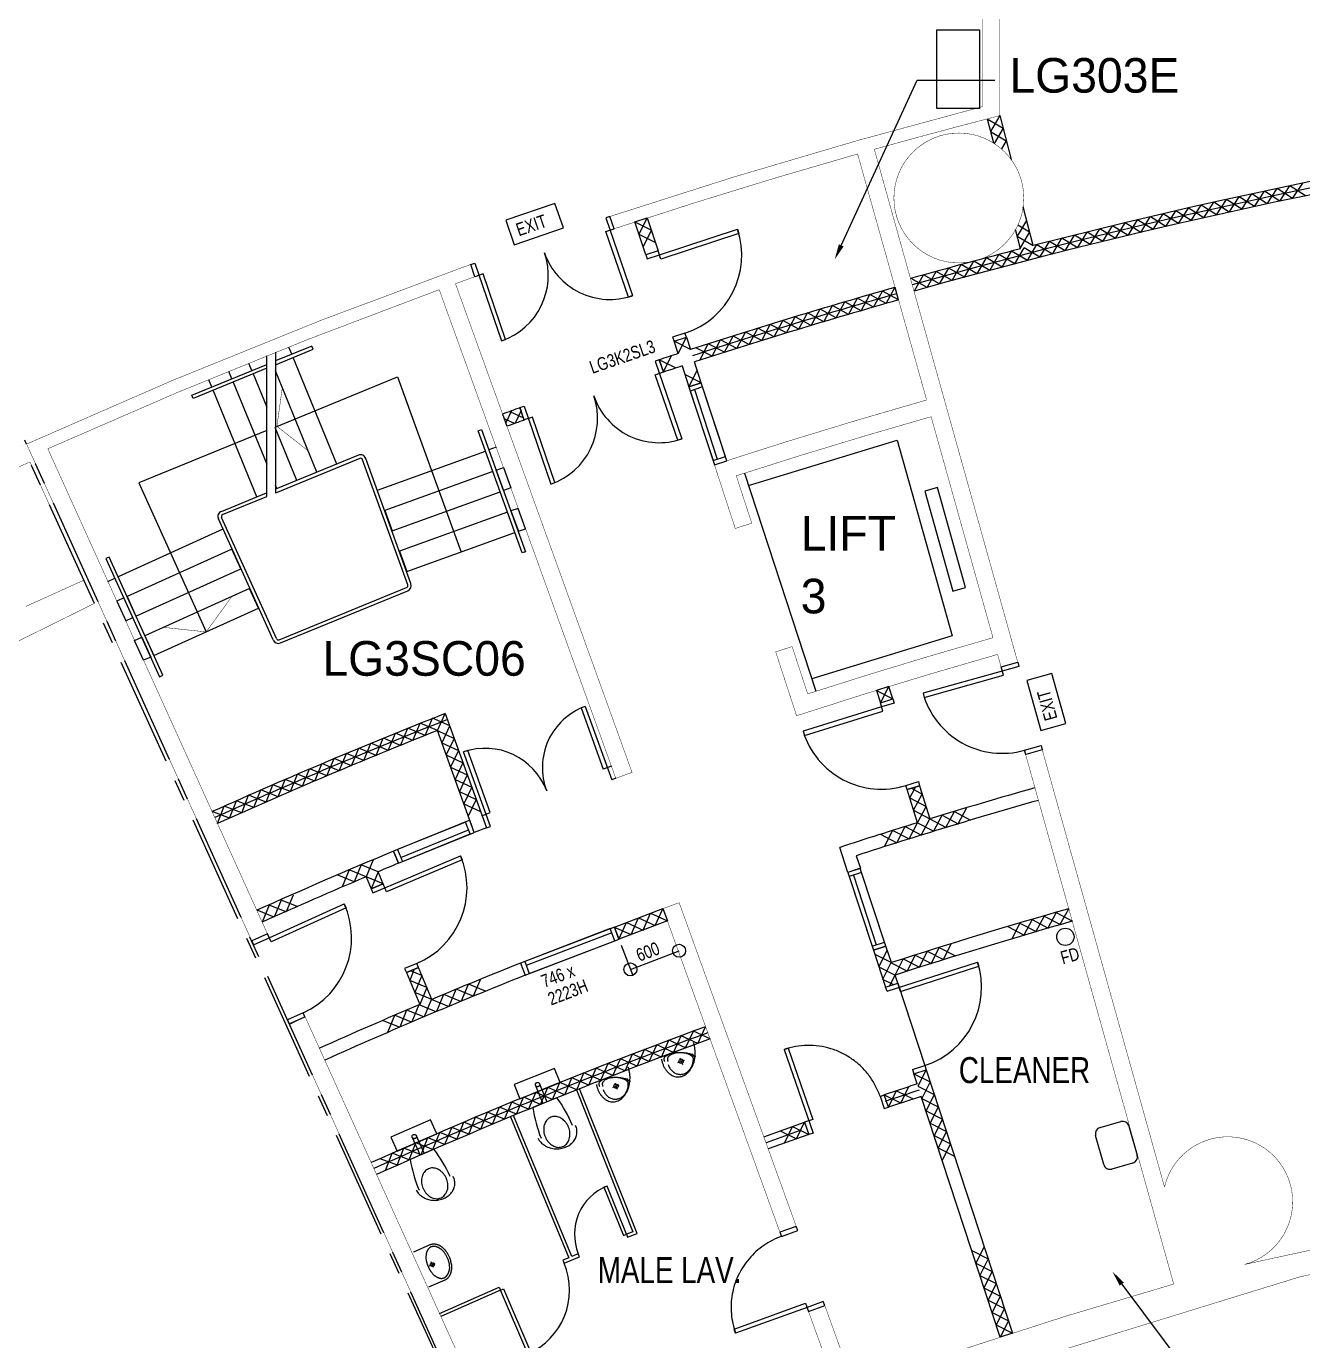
# Model space of a CAD drawing. Extents: x -163002 to 22103, y -103500 to 51643.
# Drawn here: x -28292 to -13552, y -36298 to -21119 of the extents above; entities that cross this region are included whole.
import ezdxf

# ---------------------------------------------------------------- set-up
doc = ezdxf.new("R2010")
doc.units = 0
doc.header["$LTSCALE"] = 1000
doc.header["$MEASUREMENT"] = 0
doc.linetypes.add('s4113a$0$CENTER', pattern=[2, 1.25, -0.25, 0.25, -0.25])
doc.linetypes.add('s4113a$0$HIDDEN', pattern=[0.375, 0.25, -0.125])
doc.layers.get('0').update_dxf_attribs({"linetype": 'CONTINUOUS'})
for name, color, linetype in [('s4113a$0$11', 7, 'CONTINUOUS'), ('s4113a$0$20', 7, 'CONTINUOUS'), ('s4113a$0$22', 7, 'CONTINUOUS'), ('s4113a$0$25', 7, 'CONTINUOUS'), ('s4113a$0$30', 7, 'CONTINUOUS'), ('s4113a$0$33', 7, 'CONTINUOUS'), ('s4113a$0$34', 7, 'CONTINUOUS'), ('s4113a$0$42', 7, 'CONTINUOUS'), ('s4113a$0$45', 7, 'CONTINUOUS'), ('s4113a$0$49', 7, 'CONTINUOUS'), ('s4113a$0$56', 7, 'CONTINUOUS'), ('s4113a$0$6', 7, 'CONTINUOUS'), ('s4113a$0$7', 7, 'CONTINUOUS'), ('s4113a$0$9', 7, 'CONTINUOUS'), ('s4113a$0$ROOM-NO', 4, 'CONTINUOUS')]:
    doc.layers.add(name, color=color, linetype=linetype)
doc.styles.add('s4113a$0$STANDARD', font='txt')

# ---------------------------------------------------------------- blocks, each defined once
blk = doc.blocks.new('s3113a')
blk.add_lwpolyline([(-17778, -21159), (-17286, -21159), (-17286, -22068), (-17778, -22068)], close=True)
blk = doc.blocks.new('s4113a$0$EXIT')
at = {"layer": 's4113a$0$56', "color": 1, "linetype": 'Continuous'}
blk.add_lwpolyline([(0, 0), (0.6, 0), (0.6, 0.3), (0, 0.3)], close=True, dxfattribs=at)
at = {"layer": 's4113a$0$56', "color": 1, "linetype": 'Continuous', "style": 's4113a$0$STANDARD', "width": 0.8}
blk.add_text('EXIT', height=0.15, dxfattribs=at).set_placement((0.0816, 0.0747))
blk = doc.blocks.new('s4113a')
at = {"layer": 's4113a$0$11', "color": 14, "linetype": 'Continuous'}
for p, q in [((-18220, -24280), (-18260, -24135)), ((-20984, -24970), (-20934, -25112)), ((-22792, -25597), (-22742, -25738)), ((-22542, -25666), (-22590, -25524)), ((-23995, -30784), (-24051, -30645)), ((-22584, -31937), (-22530, -32077)), ((-18337, -33601), (-18386, -33459)), ((-19775, -33943), (-19304, -33776)), ((-19304, -33776), (-19255, -33917)), ((-19255, -33917), (-19724, -34084))]:
    blk.add_line(p, q, dxfattribs=at)
at = {"layer": 's4113a$0$11', "color": 2, "linetype": 'Continuous'}
blk.add_line((-17946, -29988), (-17946, -29988), dxfattribs=at)
at = {"layer": 's4113a$0$11', "color": 14, "linetype": 'Continuous', "const_width": 5}
for points in [[(-17250, -22047, 0.016341), (-21553, -23316, 0.016341)], [(-17050, -22151, 0.005476), (-18499, -22540, 0.005476)], [(-18692, -22594, 0.010739), (-21504, -23458, 0.010739)], [(-23161, -23869, 0.020152), (-28289, -25944, 0.020152)], [(-23112, -24011, 0.000872), (-23336, -24092, 0.000872)], [(-23524, -24161, 0.017812), (-28044, -25998, 0.017812)], [(-17895, -25435, 0.009771), (-20346, -26182, 0.009771)], [(-17841, -25627, 0.009005), (-20093, -26310, 0.009005)], [(-17129, -28180, 0.008915), (-19269, -28829, 0.008915)], [(-17076, -28373, 0.009708), (-19397, -29081, 0.009708)]]:
    blk.add_lwpolyline(points, format="xyb", dxfattribs=at)
for points in [[(-18692, -22594), (-17895, -25435)], [(-18499, -22540), (-16843, -28463), (-17035, -28517), (-17076, -28372)], [(-21553, -23316), (-21504, -23458)], [(-23160, -23870), (-23112, -24011)], [(-23524, -24161), (-21485, -29803), (-21297, -29735), (-23336, -24092)], [(-17843, -25628), (-17129, -28180)], [(-28044, -25998), (-25507, -31600), (-25688, -31682), (-28289, -25944)], [(-20346, -26182), (-20105, -26919), (-19915, -26857), (-20093, -26310)], [(-19397, -29081), (-19638, -28344), (-19448, -28282), (-19269, -28829)], [(-15042, -35643), (-16752, -29528), (-16560, -29474), (-15148, -34523)], [(-22511, -38696), (-25251, -32648), (-25073, -32556), (-22452, -38341)], [(-18918, -36904), (-19259, -35960), (-19071, -35892), (-18730, -36835)]]:
    blk.add_lwpolyline(points, dxfattribs=at)
at = {"layer": 's4113a$0$11', "color": 14, "linetype": 'Continuous'}
for points in [[(-21139, -23759), (-21264, -23379), (-21121, -23332), (-20996, -23712)], [(-18429, -28931), (-18286, -28887), (-18330, -28744), (-18474, -28788)]]:
    blk.add_lwpolyline(points, close=True, dxfattribs=at)
for points in [[(-20766, -24899), (-20812, -24757), (-20670, -24710), (-20623, -24853)], [(-20719, -25042), (-20640, -25283), (-20498, -25237), (-20576, -24995)], [(-23456, -29055), (-22978, -30377), (-23119, -30428), (-23545, -29252)], [(-18001, -30316), (-18119, -29934), (-17976, -29890), (-17858, -30272)], [(-18707, -30697), (-18659, -30843), (-18804, -30890), (-18899, -30601)], [(-24369, -30941), (-24310, -31080), (-24172, -31021), (-24230, -30882)], [(-18302, -31932), (-18365, -31742), (-18510, -31789), (-18370, -32217), (-18227, -32170), (-18258, -32075)], [(-23610, -32357), (-23765, -31989), (-23903, -32047), (-23748, -32416)], [(-18004, -33333), (-18043, -33215), (-17900, -33168), (-16904, -36209), (-17046, -36256), (-17957, -33476)]]:
    blk.add_lwpolyline(points, dxfattribs=at)
at = {"layer": 's4113a$0$11', "color": 14, "linetype": 'Continuous', "const_width": 5}
blk.add_lwpolyline([(-20940, -31308), (-19589, -35046), (-19401, -34978), (-20753, -31240)], close=True, dxfattribs=at)
at = {"layer": 's4113a$0$11', "color": 14, "linetype": 'Continuous'}
for points in [[(-18004, -33333, 0.000891), (-18195, -33396, 0.000891), (-18386, -33459)], [(-17957, -33476, 0.000889), (-18147, -33538, 0.000889), (-18337, -33601)]]:
    blk.add_lwpolyline(points, format="xyb", dxfattribs=at)
for radius, start, end in [(66905, 105.83889, 107.9536), (66755, 105.83936, 107.95323), (66905, 108.08216, 108.27806), (66755, 108.08202, 108.27638), (66905, 109.73389, 109.91779), (66905, 109.73389, 109.91779), (66755, 109.73559, 109.91788), (63905, 111.53366, 114.15102), (63755, 111.67247, 114.15051), (60905, 105.8603, 107.04989), (60755, 105.86075, 107.93337), (60905, 107.19102, 108.0773), (62655, 112.57372, 114.14664), (62505, 112.57474, 112.80886), (62505, 112.9464, 114.14611), (59455, 105.86587, 107.92889), (59305, 105.86631, 107.93077), (60905, 111.76559, 112.8089), (60755, 111.76753, 114.13909), (60905, 112.95002, 114.13961), (59455, 110.11581, 114.13387), (59305, 110.11643, 114.13326)]:
    blk.add_arc((0, -88500), radius, start, end, dxfattribs=at)
at = {"layer": 's4113a$0$20', "color": 14, "linetype": 'Continuous'}
for p, q in [((-17050, -22151), (-16920, -22656)), ((-17195, -22188), (-17124, -22467)), ((-16665, -23652), (-16780, -23203)), ((-16810, -23690), (-16868, -23466))]:
    blk.add_line(p, q, dxfattribs=at)
at = {"layer": 's4113a$0$20', "color": 14, "linetype": 'Continuous', "const_width": 5}
blk.add_lwpolyline([(-17250, -22047), (-17250, -20100), (-17050, -20100), (-17050, -22151)], dxfattribs=at)
at = {"layer": 's4113a$0$20', "color": 14, "linetype": 'Continuous'}
for radius, start, end in [(66955, 84.21404, 104.4125), (66805, 84.20101, 105.66663), (66955, 104.54084, 105.66662)]:
    blk.add_arc((0, -88500), radius, start, end, dxfattribs=at)
at = {"layer": 's4113a$0$22', "color": 14, "linetype": 'Continuous'}
for p, q in [((-14255, -23233), (-14140, -23055)), ((-13961, -23170), (-14140, -23055)), ((-14108, -23202), (-13993, -23024)), ((-13815, -23139), (-13993, -23024)), ((-13961, -23170), (-13846, -22992)), ((-13668, -23108), (-13846, -22992)), ((-13815, -23139), (-13699, -22962)), ((-13521, -23078), (-13699, -22962)), ((-13668, -23108), (-13552, -22931)), ((-14986, -23397), (-14872, -23218)), ((-14693, -23331), (-14872, -23218)), ((-14839, -23364), (-14726, -23185)), ((-14547, -23298), (-14726, -23185)), ((-14693, -23331), (-14580, -23152)), ((-14401, -23266), (-14579, -23152)), ((-14547, -23298), (-14433, -23119)), ((-14254, -23233), (-14433, -23119)), ((-14401, -23266), (-14286, -23087)), ((-14108, -23202), (-14286, -23087)), ((-15569, -23534), (-15458, -23354)), ((-15277, -23465), (-15458, -23354)), ((-15423, -23500), (-15312, -23319)), ((-15131, -23431), (-15311, -23319)), ((-15277, -23465), (-15165, -23285)), ((-14985, -23397), (-15165, -23285)), ((-15131, -23431), (-15019, -23251)), ((-14839, -23364), (-15019, -23251)), ((-16151, -23677), (-16042, -23495)), ((-15860, -23605), (-16041, -23495)), ((-16006, -23640), (-15896, -23459)), ((-15714, -23570), (-15896, -23459)), ((-15860, -23605), (-15750, -23424)), ((-15569, -23534), (-15750, -23424)), ((-15714, -23570), (-15604, -23388)), ((-15423, -23500), (-15604, -23389)), ((-16732, -23824), (-16624, -23641)), ((-16442, -23750), (-16624, -23642)), ((-16587, -23787), (-16478, -23605)), ((-16296, -23713), (-16478, -23605)), ((-16442, -23750), (-16333, -23568)), ((-16151, -23677), (-16333, -23568)), ((-16296, -23713), (-16187, -23531)), ((-16005, -23641), (-16187, -23531)), ((-17312, -23977), (-17205, -23794)), ((-17022, -23900), (-17205, -23794)), ((-17167, -23938), (-17060, -23755)), ((-16877, -23862), (-17060, -23755)), ((-17022, -23900), (-16915, -23717)), ((-16732, -23824), (-16915, -23717)), ((-16877, -23862), (-16770, -23679)), ((-16586, -23786), (-16770, -23679)), ((-17890, -24135), (-17785, -23950)), ((-17601, -24055), (-17785, -23950)), ((-17745, -24095), (-17640, -23911)), ((-17456, -24016), (-17640, -23911)), ((-17601, -24055), (-17495, -23871)), ((-17311, -23977), (-17495, -23871)), ((-17456, -24016), (-17350, -23832)), ((-17167, -23938), (-17350, -23832)), ((-17890, -24135), (-18074, -24031)), ((-18034, -24175), (-17930, -23990)), ((-17745, -24095), (-17930, -23990)), ((-18796, -24446), (-18694, -24260)), ((-18508, -24362), (-18694, -24259)), ((-18652, -24404), (-18550, -24218)), ((-18364, -24321), (-18550, -24218)), ((-18508, -24362), (-18405, -24177)), ((-18220, -24279), (-18405, -24177)), ((-18364, -24321), (-18261, -24135)), ((-19370, -24617), (-19270, -24430)), ((-19083, -24531), (-19270, -24430)), ((-19227, -24574), (-19126, -24387)), ((-18939, -24488), (-19126, -24387)), ((-19083, -24531), (-18983, -24344)), ((-18796, -24446), (-18982, -24344)), ((-18940, -24488), (-18838, -24302)), ((-18652, -24404), (-18838, -24302)), ((-19800, -24749), (-19701, -24562)), ((-19513, -24661), (-19701, -24562)), ((-19657, -24705), (-19557, -24518)), ((-19370, -24617), (-19557, -24518)), ((-19513, -24661), (-19414, -24473)), ((-19227, -24574), (-19414, -24474)), ((-20766, -24899), (-20670, -24710)), ((-20086, -24839), (-20274, -24740)), ((-20229, -24884), (-20131, -24696)), ((-19943, -24794), (-20131, -24696)), ((-20086, -24839), (-19988, -24651)), ((-19800, -24749), (-19988, -24651)), ((-19943, -24794), (-19845, -24606)), ((-19657, -24705), (-19844, -24606)), ((-20623, -24853), (-20812, -24757)), ((-20371, -24930), (-20560, -24832)), ((-20514, -24975), (-20417, -24787)), ((-20229, -24884), (-20417, -24787)), ((-20371, -24930), (-20274, -24741)), ((-20794, -25065), (-20984, -24970)), ((-20937, -25112), (-20841, -24923)), ((-20498, -25237), (-20687, -25141)), ((-20640, -25283), (-20544, -25094)), ((-22774, -25648), (-22651, -25705)), ((-22691, -25560), (-22756, -25699)), ((-22710, -25567), (-22550, -25642)), ((-22579, -25557), (-22648, -25704)), ((-18474, -28788), (-18286, -28887)), ((-18429, -28931), (-18330, -28744)), ((-23685, -29310), (-23600, -29110)), ((-23400, -29196), (-23600, -29110)), ((-23543, -29253), (-23457, -29054)), ((-24112, -29482), (-24027, -29282)), ((-23827, -29367), (-24027, -29282)), ((-23970, -29424), (-23885, -29225)), ((-23685, -29309), (-23885, -29225)), ((-23827, -29367), (-23743, -29167)), ((-23543, -29253), (-23742, -29167)), ((-24395, -29599), (-24312, -29398)), ((-24111, -29482), (-24312, -29398)), ((-24253, -29540), (-24170, -29340)), ((-23970, -29424), (-24169, -29340)), ((-24820, -29776), (-24737, -29575)), ((-24536, -29658), (-24737, -29575)), ((-24678, -29717), (-24596, -29516)), ((-24395, -29598), (-24596, -29516)), ((-24536, -29658), (-24454, -29457)), ((-24253, -29540), (-24454, -29457)), ((-25102, -29896), (-25020, -29695)), ((-24819, -29776), (-25020, -29695)), ((-24960, -29836), (-24879, -29635)), ((-24678, -29717), (-24879, -29634)), ((-25523, -30079), (-25444, -29877)), ((-25242, -29957), (-25444, -29877)), ((-25383, -30018), (-25303, -29816)), ((-25101, -29896), (-25303, -29816)), ((-25242, -29957), (-25162, -29755)), ((-24960, -29836), (-25162, -29755)), ((-25804, -30202), (-25725, -30000)), ((-25523, -30079), (-25725, -30000)), ((-25664, -30140), (-25585, -29938)), ((-25383, -30017), (-25585, -29938)), ((-18090, -30029), (-18024, -29905)), ((-18090, -30029), (-17902, -30128)), ((-18071, -29919), (-17946, -29985)), ((-18045, -30173), (-17946, -29985)), ((-25944, -30265), (-26147, -30187)), ((-26084, -30327), (-26006, -30124)), ((-25804, -30202), (-26006, -30124)), ((-25944, -30265), (-25866, -30062)), ((-25664, -30140), (-25866, -30062)), ((-18045, -30173), (-17858, -30272)), ((-18001, -30316), (-17902, -30128)), ((-17673, -30372), (-17573, -30185)), ((-17574, -30186), (-17387, -30286)), ((-17531, -30329), (-17430, -30142)), ((-18098, -30503), (-18000, -30316)), ((-18001, -30316), (-17813, -30415)), ((-17957, -30459), (-17858, -30272)), ((-17859, -30272), (-17671, -30372)), ((-17815, -30416), (-17715, -30228)), ((-17716, -30229), (-17529, -30329)), ((-18427, -30450), (-18239, -30547)), ((-18382, -30592), (-18284, -30404)), ((-18285, -30405), (-18097, -30503)), ((-18240, -30548), (-18142, -30360)), ((-18143, -30360), (-17955, -30459)), ((-24427, -30803), (-24507, -30999)), ((-24230, -30883), (-24427, -30803)), ((-24288, -30745), (-24369, -30941)), ((-24507, -30999), (-24703, -30919)), ((-24565, -30861), (-24645, -31058)), ((-24369, -30941), (-24565, -30861)), ((-24172, -31021), (-24369, -30941)), ((-24230, -30883), (-24310, -31080)), ((-25488, -31267), (-25568, -31464)), ((-25292, -31347), (-25488, -31267)), ((-25350, -31209), (-25430, -31406)), ((-25154, -31289), (-25350, -31209)), ((-25212, -31151), (-25292, -31347)), ((-25430, -31406), (-25627, -31325)), ((-16633, -31578), (-16534, -31390)), ((-16538, -31394), (-16350, -31493)), ((-16494, -31537), (-16394, -31350)), ((-16398, -31353), (-16211, -31454)), ((-16355, -31497), (-16254, -31310)), ((-16956, -31516), (-16768, -31615)), ((-16911, -31660), (-16813, -31472)), ((-16817, -31475), (-16629, -31574)), ((-16772, -31618), (-16673, -31431)), ((-16677, -31434), (-16490, -31534)), ((-17705, -31900), (-17607, -31711)), ((-18492, -31836), (-18302, -31931)), ((-18444, -31978), (-18349, -31789)), ((-18119, -32031), (-18023, -31842)), ((-18028, -31844), (-17838, -31941)), ((-17981, -31987), (-17885, -31798)), ((-17889, -31800), (-17700, -31897)), ((-17843, -31943), (-17746, -31754)), ((-17750, -31756), (-17562, -31854)), ((-23812, -32009), (-23865, -32139)), ((-18447, -31979), (-18258, -32075)), ((-18400, -32122), (-18305, -31932)), ((-18304, -31933), (-18115, -32029)), ((-18257, -32075), (-18162, -31886)), ((-18166, -31888), (-17977, -31984)), ((-23668, -32219), (-23865, -32139)), ((-23726, -32081), (-23857, -32028)), ((-23726, -32081), (-23807, -32278)), ((-23048, -32124), (-23130, -32320)), ((-18403, -32122), (-18276, -32186)), ((-18324, -32202), (-18260, -32075)), ((-23610, -32358), (-23807, -32278)), ((-23668, -32219), (-23748, -32416)), ((-23475, -32301), (-23556, -32497)), ((-23275, -32380), (-23471, -32299)), ((-23333, -32242), (-23414, -32438)), ((-23133, -32321), (-23329, -32240)), ((-23190, -32183), (-23272, -32378)), ((-22991, -32263), (-23186, -32181)), ((-23901, -32480), (-23980, -32678)), ((-23700, -32558), (-23897, -32479)), ((-23759, -32420), (-23839, -32617)), ((-23559, -32499), (-23755, -32418)), ((-23617, -32360), (-23697, -32557)), ((-23417, -32439), (-23613, -32359)), ((-23983, -32679), (-24180, -32600)), ((-24042, -32541), (-24121, -32738)), ((-23842, -32619), (-24039, -32540)), ((-20818, -32969), (-20730, -32776)), ((-20537, -32865), (-20730, -32776)), ((-20678, -32917), (-20589, -32724)), ((-20396, -32813), (-20589, -32724)), ((-20537, -32865), (-20448, -32672)), ((-21238, -33128), (-21152, -32935)), ((-20958, -33022), (-21152, -32935)), ((-21098, -33075), (-21012, -32881)), ((-20818, -32969), (-21011, -32881)), ((-20958, -33022), (-20871, -32829)), ((-20678, -32916), (-20871, -32829)), ((-21518, -33236), (-21432, -33042)), ((-21238, -33128), (-21432, -33042)), ((-21378, -33182), (-21292, -32988)), ((-21098, -33075), (-21292, -32988)), ((-21936, -33401), (-21852, -33206)), ((-21657, -33291), (-21852, -33206)), ((-21797, -33346), (-21712, -33151)), ((-21518, -33236), (-21712, -33151)), ((-21658, -33291), (-21572, -33097)), ((-21378, -33182), (-21572, -33097)), ((-22353, -33569), (-22270, -33374)), ((-22075, -33457), (-22270, -33373)), ((-22214, -33512), (-22131, -33318)), ((-21936, -33401), (-22131, -33318)), ((-22075, -33457), (-21992, -33262)), ((-21797, -33346), (-21991, -33261)), ((-18194, -33554), (-18100, -33364)), ((-22769, -33740), (-22687, -33544)), ((-22491, -33625), (-22687, -33544)), ((-22630, -33683), (-22549, -33487)), ((-22353, -33569), (-22548, -33486)), ((-22492, -33626), (-22409, -33430)), ((-22214, -33512), (-22409, -33430)), ((-18386, -33459), (-18195, -33552)), ((-18337, -33601), (-18244, -33410)), ((-18242, -33412), (-18052, -33506)), ((-23045, -33856), (-22965, -33659)), ((-22768, -33740), (-22965, -33659)), ((-22907, -33798), (-22826, -33601)), ((-22630, -33683), (-22826, -33601)), ((-23458, -34032), (-23380, -33835)), ((-23183, -33914), (-23379, -33835)), ((-23321, -33973), (-23241, -33776)), ((-23045, -33855), (-23241, -33776)), ((-23183, -33914), (-23103, -33717)), ((-22907, -33798), (-23103, -33717)), ((-19538, -34015), (-19445, -33824)), ((-19445, -33824), (-19255, -33917)), ((-19396, -33966), (-19304, -33775)), ((-23733, -34151), (-23656, -33953)), ((-23458, -34032), (-23655, -33954)), ((-23596, -34091), (-23518, -33894)), ((-23320, -33972), (-23518, -33894)), ((-19366, -33876), (-19750, -34014)), ((-19587, -33873), (-19396, -33966)), ((-24144, -34332), (-24068, -34134)), ((-23870, -34211), (-24068, -34134)), ((-24008, -34271), (-23931, -34074)), ((-23733, -34151), (-23931, -34074)), ((-23870, -34211), (-23793, -34014)), ((-23596, -34091), (-23793, -34014)), ((-24007, -34272), (-24205, -34196))]:
    blk.add_line(p, q, dxfattribs=at)
for points in [[(-17050, -22151), (-17158, -22333), (-16975, -22441), (-17031, -22536)], [(-17195, -22188), (-17013, -22296), (-17116, -22472)], [(-21121, -23332), (-21217, -23521), (-21028, -23617)], [(-16740, -23361), (-16848, -23544), (-16665, -23652)], [(-21264, -23379), (-21074, -23474), (-21170, -23664)], [(-16841, -23414), (-16706, -23494), (-16814, -23676)], [(-23545, -29252), (-23352, -29342), (-23443, -29534), (-23250, -29624), (-23340, -29816), (-23148, -29906), (-23238, -30098), (-23046, -30188)], [(-23404, -29201), (-23494, -29393), (-23302, -29483), (-23392, -29675), (-23200, -29765), (-23290, -29957), (-23098, -30047), (-23188, -30239)], [(-21503, -31522), (-21309, -31609), (-21222, -31415), (-21029, -31502), (-20942, -31309)], [(-21449, -31662), (-21362, -31469), (-21169, -31556), (-21082, -31362), (-20889, -31449)], [(-18043, -33215), (-17853, -33310), (-17949, -33500), (-17760, -33596), (-17856, -33785), (-17667, -33881), (-17762, -34070), (-17573, -34166)], [(-17900, -33168), (-17996, -33357), (-17807, -33453), (-17902, -33642), (-17713, -33738), (-17809, -33927), (-17620, -34023), (-17716, -34212)], [(-17231, -35212), (-17326, -35401), (-17137, -35497), (-17233, -35686), (-17044, -35782), (-17140, -35971), (-16950, -36067), (-17046, -36256)], [(-17373, -35258), (-17184, -35354), (-17280, -35543), (-17091, -35639), (-17186, -35828), (-16997, -35924), (-17093, -36114), (-16904, -36209)]]:
    blk.add_lwpolyline(points, dxfattribs=at)
for radius, start, end in [(66880, 84.20101, 105.66663), (66830, 105.83936, 107.95323), (63830, 111.53366, 114.15102), (59380, 110.11643, 114.13326), (57955, 108.07411, 108.48184)]:
    blk.add_arc((0, -88500), radius, start, end, dxfattribs=at)
at = {"layer": 's4113a$0$25', "color": 10, "linetype": 'Continuous'}
for p, q in [((-25415, -24884), (-25415, -26509)), ((-25224, -24907), (-25259, -24823)), ((-25687, -25096), (-25721, -25012)), ((-25515, -26550), (-25515, -24923)), ((-24705, -26174), (-25209, -24943)), ((-25918, -25191), (-25952, -25107)), ((-25672, -25133), (-25514, -25517)), ((-24936, -26268), (-25415, -25100)), ((-26150, -25286), (-26184, -25202)), ((-25630, -26553), (-26134, -25322)), ((-25903, -25228), (-25514, -26177)), ((-25168, -26363), (-25417, -25754)), ((-24457, -26073), (-25416, -26465)), ((-24442, -26110), (-25416, -26509)), ((-23887, -27569), (-24409, -26125)), ((-23850, -27555), (-24372, -26111)), ((-26040, -26721), (-25517, -26507)), ((-26025, -26758), (-25515, -26549)), ((-25399, -26458), (-25416, -26417)), ((-25441, -28206), (-26074, -26808)), ((-25404, -28190), (-26038, -26792)), ((-25372, -28203), (-23901, -27600)), ((-25357, -28240), (-23886, -27637))]:
    blk.add_line(p, q, dxfattribs=at)
at = {"layer": 's4113a$0$25', "color": 14, "linetype": 'Continuous'}
for p, q in [((-24236, -26476), (-22989, -26025)), ((-22866, -25980), (-22950, -26011)), ((-19998, -26280), (-19174, -28798)), ((-26023, -26928), (-27232, -27476)), ((-27351, -27530), (-27268, -27492)), ((-18227, -32170), (-17915, -33121))]:
    blk.add_line(p, q, dxfattribs=at)
for points in [[(-25416, -25028), (-24978, -24849), (-24993, -24812), (-25414, -24984)], [(-25515, -25069), (-26366, -25417), (-26381, -25380), (-25515, -25026)], [(-25398, -25739), (-24004, -25168), (-23272, -27191)], [(-25515, -25787), (-26994, -26393), (-26215, -28113)]]:
    blk.add_lwpolyline(points, dxfattribs=at)
at = {"layer": 's4113a$0$25', "color": 14, "linetype": 'Continuous', "const_width": 5}
for points in [[(-25336, -25294), (-25398, -25739), (-25038, -26021)], [(-26712, -28060), (-26215, -28113), (-25921, -27708)]]:
    blk.add_lwpolyline(points, dxfattribs=at)
at = {"layer": 's4113a$0$25', "color": 14, "linetype": 'Continuous'}
for points in [[(-23036, -25776), (-22526, -27187), (-22564, -27200), (-23074, -25790)], [(-22696, -26450), (-22780, -26481), (-22865, -26246), (-22781, -26215)], [(-24066, -26946), (-22819, -26495), (-22904, -26260), (-24151, -26711)], [(-22611, -26686), (-22695, -26716), (-22610, -26951), (-22526, -26921)], [(-23896, -27416), (-22649, -26965), (-22734, -26730), (-23981, -27181)], [(-27026, -27931), (-25816, -27383), (-25920, -27156), (-27129, -27704)], [(-26753, -28631), (-26716, -28614), (-27335, -27248), (-27372, -27264)], [(-26820, -28387), (-25610, -27839), (-25713, -27611), (-26923, -28159)], [(-27144, -27985), (-27062, -27948), (-27165, -27720), (-27248, -27757)], [(-27041, -28213), (-26959, -28175), (-26856, -28403), (-26938, -28440)]]:
    blk.add_lwpolyline(points, close=True, dxfattribs=at)
at = {"layer": 's4113a$0$25', "color": 10, "linetype": 'Continuous'}
for centre, radius, start, end in [((-24433, -26133), 65, 19.8772, 112.2544), ((-24433, -26133), 25, 19.8705, 112.2683), ((-26015, -26781), 65, 112.3382, 204.5672), ((-26015, -26781), 25, 112.264, 204.5901), ((-23911, -27577), 25, 292.2748, 19.8552), ((-23911, -27577), 65, 292.2837, 19.8722), ((-25382, -28180), 65, 204.3713, 292.3597), ((-25382, -28180), 25, 204.347, 292.3734)]:
    blk.add_arc(centre, radius, start, end, dxfattribs=at)
at = {"layer": 's4113a$0$30', "color": 14, "linetype": 'Continuous'}
blk.add_line((-20577, -25315), (-20314, -26119), dxfattribs=at)
at = {"layer": 's4113a$0$30', "color": 2, "linetype": 'Continuous'}
for p, q in [((-21838, -28973), (-21884, -28990)), ((-21884, -28990), (-21630, -29696)), ((-21838, -28973), (-21532, -29820)), ((-21838, -28973), (-21532, -29820)), ((-23195, -29482), (-23242, -29499)), ((-22932, -30359), (-23242, -29499)), ((-22936, -30200), (-23195, -29482)), ((-21535, -29662), (-21630, -29696)), ((-21485, -29803), (-21532, -29820)), ((-23032, -30237), (-22936, -30200)), ((-22978, -30377), (-22932, -30359)), ((-21422, -31732), (-21289, -32080)), ((-21316, -32010), (-20754, -31795)), ((-18351, -32263), (-17308, -31925)), ((-18196, -32266), (-17293, -31972)), ((-17308, -31925), (-17293, -31972)), ((-18196, -32266), (-18227, -32170)), ((-18351, -32263), (-18370, -32217)), ((-19540, -32936), (-19493, -32919)), ((-19540, -32936), (-19207, -33901)), ((-19493, -32919), (-19209, -33743)), ((-18058, -33167), (-17915, -33121)), ((-18058, -33167), (-18043, -33215)), ((-17916, -33121), (-17900, -33168)), ((-18433, -33476), (-18386, -33459)), ((-18433, -33475), (-18384, -33617)), ((-18384, -33617), (-18337, -33601)), ((-19209, -33743), (-19304, -33776)), ((-19207, -33901), (-19255, -33917))]:
    blk.add_line(p, q, dxfattribs=at)
at = {"layer": 's4113a$0$30', "linetype": 'Continuous'}
for p, q in [((-23967, -30719), (-23184, -30400)), ((-18741, -30922), (-18478, -31726)), ((-21530, -31586), (-22520, -31966))]:
    blk.add_line(p, q, dxfattribs=at)
at = {"layer": 's4113a$0$30', "color": 14, "linetype": 'Continuous'}
for points in [[(-21553, -23316), (-21600, -23332), (-21291, -24230), (-21338, -24247), (-21599, -23490), (-21504, -23458), (-21553, -23316)], [(-23160, -23869), (-23113, -23853), (-22804, -24751), (-22757, -24735), (-23017, -23979), (-23112, -24011), (-23160, -23869)], [(-20984, -24970), (-21031, -24986), (-20722, -25884), (-20769, -25900), (-21029, -25144), (-20935, -25111), (-20984, -24970)], [(-22591, -25523), (-22544, -25507), (-22234, -26405), (-22187, -26389), (-22448, -25632), (-22542, -25665), (-22591, -25523)], [(-19276, -35913), (-20101, -36211), (-20118, -36164), (-19293, -35866), (-19259, -35960), (-19071, -35892), (-19088, -35845), (-19276, -35913)]]:
    blk.add_lwpolyline(points, dxfattribs=at)
at = {"layer": 's4113a$0$30', "color": 5, "linetype": 'Continuous'}
for points in [[(-20981, -23760), (-20078, -23464), (-20063, -23512), (-20965, -23807), (-20996, -23712), (-21139, -23759), (-21124, -23806), (-20981, -23760)], [(-24153, -31068), (-23277, -30699), (-23258, -30745), (-24133, -31114), (-24172, -31021), (-24310, -31080), (-24291, -31126), (-24153, -31068)]]:
    blk.add_lwpolyline(points, dxfattribs=at)
for points in [[(-20828, -24709), (-20812, -24757), (-20670, -24710), (-20686, -24662)], [(-23923, -32001), (-23903, -32047), (-23765, -31989), (-23784, -31943)]]:
    blk.add_lwpolyline(points, close=True, dxfattribs=at)
at = {"layer": 's4113a$0$30', "color": 14, "linetype": 'Continuous'}
for points in [[(-20640, -25283), (-20346, -26182), (-20203, -26136), (-20498, -25236)], [(-20625, -25331), (-20361, -26135), (-20219, -26088), (-20482, -25284)], [(-21501, -31522), (-20940, -31308), (-20887, -31448), (-21448, -31662)], [(-19384, -35026), (-19401, -34978), (-19589, -35046), (-19572, -35094)]]:
    blk.add_lwpolyline(points, close=True, dxfattribs=at)
at = {"layer": 's4113a$0$30', "color": 2, "linetype": 'Continuous'}
for points in [[(-17022, -28565), (-17936, -28822), (-17923, -28870), (-17008, -28613), (-17035, -28517), (-16843, -28463), (-16829, -28511), (-17022, -28565)], [(-18415, -28979), (-19322, -29260), (-19307, -29308), (-18400, -29027), (-18429, -28931), (-18286, -28887), (-18271, -28934), (-18415, -28979)], [(-25486, -31646), (-24620, -31254), (-24600, -31300), (-25465, -31691), (-25507, -31600), (-25689, -31682), (-25668, -31728), (-25486, -31646)]]:
    blk.add_lwpolyline(points, dxfattribs=at)
for points in [[(-16572, -29426), (-16559, -29474), (-16751, -29528), (-16765, -29479)], [(-17990, -29842), (-17976, -29890), (-18119, -29934), (-18134, -29886)], [(-25277, -32594), (-25256, -32639), (-25074, -32557), (-25095, -32511)]]:
    blk.add_lwpolyline(points, close=True, dxfattribs=at)
at = {"layer": 's4113a$0$30', "linetype": 'Continuous'}
for points in [[(-23995, -30784), (-23119, -30428), (-23170, -30286), (-24051, -30645)], [(-23949, -30765), (-23166, -30446), (-23222, -30308), (-24005, -30626)], [(-18804, -30890), (-18510, -31789), (-18367, -31743), (-18662, -30844)], [(-18788, -30938), (-18525, -31742), (-18382, -31695), (-18646, -30891)], [(-21501, -31522), (-22584, -31937), (-22530, -32077), (-21447, -31662)], [(-21548, -31539), (-22537, -31919), (-22484, -32059), (-21494, -31680)]]:
    blk.add_lwpolyline(points, close=True, dxfattribs=at)
at = {"layer": 's4113a$0$30', "color": 2, "linetype": 'Continuous'}
blk.add_lwpolyline([(-18433, -33475, 0.039233), (-18488, -33350, 0.039231), (-18561, -33234, 0.039229), (-18652, -33132, 0.039226), (-18757, -33045, 0.039225), (-18875, -32976, 0.039223), (-19002, -32926, 0.039222), (-19136, -32897, 0.039221), (-19272, -32888, 0.039221), (-19408, -32901, 0.039222), (-19540, -32936)], format="xyb", dxfattribs=at)
at = {"layer": 's4113a$0$30', "color": 14, "linetype": 'Continuous'}
blk.add_lwpolyline([(-19572, -35093, 0.03249), (-19678, -35139, 0.032582), (-19776, -35198, 0.032618), (-19866, -35269, 0.032731), (-19946, -35352, 0.032769), (-20014, -35444, 0.032873), (-20070, -35544, 0.032903), (-20112, -35650, 0.032969), (-20140, -35761, 0.032983), (-20152, -35874, 0.032994), (-20150, -35988, 0.032987), (-20133, -36101, 0.032939), (-20101, -36211)], format="xyb", dxfattribs=at)
at = {"layer": 's4113a$0$30', "color": 2, "linetype": 'Continuous'}
for centre in [(-20754, -31795), (-21316, -32010)]:
    blk.add_circle(centre, 75, dxfattribs=at)
at = {"layer": 's4113a$0$30', "color": 5, "linetype": 'Continuous'}
for centre, start, end in [((-20981, -23760), 288.125, 18.125), ((-24153, -31067), 292.807, 22.807)]:
    blk.add_arc(centre, 950, start, end, dxfattribs=at)
at = {"layer": 's4113a$0$30', "color": 14, "linetype": 'Continuous'}
for centre, start, end in [((-23064, -23995), 289.006, 19.006), ((-21552, -23474), 199.006, 289.006), ((-22495, -25649), 289.006, 19.006), ((-20982, -25128), 199.006, 289.006)]:
    blk.add_arc(centre, 800, start, end, dxfattribs=at)
at = {"layer": 's4113a$0$30', "color": 2, "linetype": 'Continuous'}
for centre, radius, start, end in [((-17022, -28565), 950, 195.678, 285.678), ((-21583, -29679), 750, 109.8702, 201.1192), ((-18415, -28979), 950, 197.193, 287.193), ((-22993, -30216), 759, 20.5896, 109.1891), ((-25486, -31646), 950, 294.322, 24.322), ((-18211, -32218), 950, 288.1622, 17.9861)]:
    blk.add_arc(centre, radius, start, end, dxfattribs=at)
at = {"layer": 's4113a$0$42', "color": 14, "linetype": 'Continuous'}
blk.add_lwpolyline([(-19952, -26422), (-18235, -25897), (-17602, -28160), (-19220, -28656)], dxfattribs=at)
blk.add_lwpolyline([(-17914, -26486), (-17591, -27642), (-17447, -27602), (-17770, -26446)], close=True, dxfattribs=at)
at = {"layer": 's4113a$0$45', "color": 2, "linetype": 'Continuous'}
blk.add_circle((-16293, -31634), 100, dxfattribs=at)
at = {"layer": 's4113a$0$49', "color": 2, "linetype": 'Continuous'}
for p, q in [((-20590, -32884), (-20960, -33022)), ((-20768, -33085), (-20693, -33057)), ((-20745, -33033), (-20716, -33108)), ((-21344, -33168), (-21711, -33312)), ((-21519, -33372), (-21444, -33343)), ((-21496, -33320), (-21467, -33395)), ((-23635, -35433), (-23570, -35405)), ((-23589, -35452), (-23617, -35387)), ((-23460, -35597), (-23649, -35678))]:
    blk.add_line(p, q, dxfattribs=at)
at = {"layer": 's4113a$0$49', "color": 14, "linetype": 's4113a$0$HIDDEN'}
for p, q in [((-22411, -33349), (-22326, -33558)), ((-22364, -33330), (-22280, -33539)), ((-23835, -33950), (-23745, -34156)), ((-23789, -33930), (-23699, -34136))]:
    blk.add_line(p, q, dxfattribs=at)
at = {"layer": 's4113a$0$49', "color": 14, "linetype": 'Continuous'}
for p, q in [((-22164, -33492), (-22442, -33605)), ((-23585, -34086), (-23860, -34206))]:
    blk.add_line(p, q, dxfattribs=at)
at = {"layer": 's4113a$0$49', "linetype": 'Continuous'}
for p, q in [((-15892, -33835), (-15651, -33767)), ((-15558, -33819), (-15464, -34156)), ((-15849, -34264), (-15944, -33927)), ((-15516, -34249), (-15757, -34316))]:
    blk.add_line(p, q, dxfattribs=at)
at = {"layer": 's4113a$0$49', "color": 2, "linetype": 'Continuous'}
for points in [[(-20957, -33048, 0.026041), (-20948, -33084, 0.028135), (-20936, -33118, 0.029094), (-20920, -33149, 0.032808), (-20901, -33178, 0.034331), (-20880, -33201, 0.039398), (-20856, -33221, 0.04125), (-20832, -33236, 0.045932), (-20805, -33247, 0.047138), (-20777, -33252, 0.048195), (-20750, -33251, 0.047664), (-20722, -33245, 0.044141), (-20696, -33235, 0.042397), (-20671, -33218, 0.037158), (-20648, -33198, 0.035432), (-20626, -33173, 0.031054), (-20609, -33145, 0.029853), (-20593, -33113, 0.027082), (-20581, -33079, 0.026431), (-20573, -33042, 0.025204), (-20568, -33005, 0.025036), (-20567, -32967, 0.025224), (-20570, -32929, 0.025516), (-20577, -32892, 0.027142), (-20587, -32856)], [(-20561, -33021, 0.045967), (-20572, -33011, 0.030666), (-20584, -33004, 0.027374), (-20601, -32996, 0.020189), (-20618, -32989, 0.018677), (-20639, -32984, 0.015341), (-20660, -32979, 0.014645), (-20684, -32976, 0.013245), (-20708, -32973, 0.013013), (-20733, -32972, 0.012863), (-20758, -32973, 0.012994), (-20782, -32974, 0.014025), (-20806, -32977, 0.014577), (-20828, -32981, 0.017278), (-20850, -32986, 0.018515), (-20869, -32992, 0.024371), (-20886, -33000, 0.027028), (-20900, -33007, 0.039628), (-20913, -33016, 0.045682), (-20921, -33025, 0.068283), (-20927, -33035, 0.077221), (-20930, -33045, 0.082783), (-20929, -33054, 0.076339), (-20925, -33065, 0.053409), (-20918, -33074)], [(-20599, -33021, 0.045387), (-20607, -33012, 0.033878), (-20617, -33004, 0.030909), (-20630, -32996, 0.024173), (-20644, -32989, 0.022609), (-20660, -32984, 0.019108), (-20677, -32979, 0.018341), (-20696, -32976, 0.016792), (-20714, -32973, 0.01653), (-20734, -32972, 0.01636), (-20754, -32973, 0.01651), (-20773, -32974, 0.017659), (-20792, -32977, 0.018273), (-20809, -32981, 0.021161), (-20826, -32986, 0.022468), (-20841, -32992, 0.028171), (-20855, -33000, 0.030686), (-20866, -33007, 0.040878), (-20876, -33016, 0.045296), (-20882, -33025, 0.058573), (-20887, -33035, 0.062722), (-20889, -33045, 0.065235), (-20889, -33054, 0.062496), (-20885, -33064, 0.050241), (-20880, -33074)], [(-20880, -33109, 0.02913), (-20872, -33129, 0.030491), (-20861, -33149, 0.031054), (-20849, -33166, 0.03294), (-20835, -33182, 0.033631), (-20819, -33196, 0.035619), (-20801, -33207, 0.036246), (-20783, -33215, 0.037653), (-20764, -33220, 0.037955), (-20745, -33222, 0.038141), (-20725, -33221, 0.037961), (-20705, -33218, 0.036831), (-20687, -33211, 0.036266), (-20669, -33202, 0.03436), (-20652, -33190, 0.033662), (-20637, -33175, 0.031696), (-20624, -33159, 0.031086), (-20612, -33140, 0.029559), (-20603, -33120, 0.029152), (-20596, -33098, 0.028299), (-20591, -33076, 0.028138), (-20589, -33053, 0.028036), (-20590, -33031, 0.02813), (-20593, -33008, 0.028786), (-20599, -32986)], [(-21709, -33340, 0.026172), (-21700, -33375, 0.028364), (-21687, -33410, 0.029358), (-21671, -33440, 0.033173), (-21651, -33468, 0.03473), (-21630, -33491, 0.039846), (-21606, -33511, 0.041695), (-21581, -33525, 0.046247), (-21554, -33535, 0.047367), (-21526, -33539, 0.048115), (-21499, -33538, 0.047473), (-21471, -33532, 0.043737), (-21445, -33520, 0.041964), (-21420, -33503, 0.036723), (-21398, -33483, 0.035024), (-21377, -33457, 0.030739), (-21359, -33429, 0.029575), (-21344, -33396, 0.026905), (-21333, -33362, 0.026286), (-21325, -33325, 0.02515), (-21321, -33287, 0.025012), (-21320, -33249, 0.025287), (-21324, -33211, 0.025609), (-21331, -33175, 0.027329), (-21341, -33139)], [(-21313, -33307, 0.044276), (-21325, -33297, 0.029683), (-21337, -33290, 0.026565), (-21354, -33282, 0.019739), (-21372, -33275, 0.018301), (-21393, -33270, 0.015134), (-21415, -33265, 0.014476), (-21438, -33262, 0.013171), (-21462, -33260, 0.012966), (-21487, -33259, 0.01289), (-21512, -33260, 0.013046), (-21536, -33261, 0.014166), (-21561, -33264, 0.014752), (-21583, -33268, 0.017602), (-21604, -33274, 0.018902), (-21622, -33280, 0.025065), (-21640, -33287, 0.027866), (-21653, -33295, 0.041108), (-21666, -33304, 0.047496), (-21674, -33313, 0.070408), (-21679, -33323, 0.078935), (-21681, -33333, 0.081741), (-21680, -33343, 0.074462), (-21675, -33353, 0.051363), (-21668, -33362)], [(-21351, -33307, 0.044223), (-21360, -33297, 0.033033), (-21370, -33290, 0.030184), (-21383, -33282, 0.023718), (-21397, -33275, 0.022222), (-21414, -33270, 0.018883), (-21431, -33265, 0.018155), (-21450, -33262, 0.01671), (-21468, -33260, 0.016476), (-21488, -33259, 0.016391), (-21508, -33260, 0.016569), (-21527, -33261, 0.017815), (-21546, -33264, 0.018465), (-21563, -33268, 0.021499), (-21580, -33274, 0.022866), (-21594, -33280, 0.028815), (-21608, -33287, 0.031438), (-21619, -33295, 0.041966), (-21628, -33304, 0.046507), (-21635, -33313, 0.059646), (-21639, -33323, 0.063505), (-21641, -33333, 0.064769), (-21640, -33343, 0.061617), (-21636, -33353, 0.048984), (-21630, -33362)], [(-21630, -33398, 0.029231), (-21622, -33419, 0.030635), (-21611, -33438, 0.03121), (-21599, -33456, 0.033119), (-21584, -33471, 0.033814), (-21568, -33484, 0.035786), (-21550, -33495, 0.036399), (-21532, -33502, 0.037741), (-21513, -33507, 0.038014), (-21493, -33509, 0.038107), (-21474, -33508, 0.037896), (-21454, -33504, 0.036692), (-21436, -33497, 0.03611), (-21418, -33487, 0.034178), (-21401, -33475, 0.033481), (-21386, -33460, 0.031531), (-21373, -33443, 0.030932), (-21362, -33424, 0.029446), (-21353, -33404, 0.029054), (-21346, -33382, 0.02825), (-21342, -33360, 0.028105), (-21341, -33337, 0.028054), (-21342, -33314, 0.028165), (-21345, -33292, 0.028871), (-21351, -33270)], [(-23652, -35440, 0.0004), (-23647, -35451, 0.000224), (-23642, -35461, 0.000386), (-23637, -35471, 0.001068), (-23632, -35480, 0.025673), (-23628, -35488, 0.0046), (-23623, -35496, 0.011667), (-23617, -35504, 0.008246), (-23611, -35512, 0.016726), (-23602, -35523, 0.016247), (-23593, -35533, 0.012816), (-23585, -35540, 0.027539), (-23577, -35546, 0.005357), (-23571, -35550, 0.010031), (-23564, -35555, 0.003409), (-23558, -35559, 0.011059), (-23551, -35562, 0.013972), (-23545, -35565, 0.01991), (-23539, -35568, 0.008144), (-23533, -35570, 0.013015), (-23528, -35572, 0.003575), (-23522, -35573, 0.003372), (-23517, -35575, 0.006994), (-23512, -35576, 0.003527), (-23506, -35577, 0.035213), (-23502, -35578, 0.018903), (-23497, -35578, 0.022476), (-23487, -35577, 0.043514), (-23478, -35575, 0.013395), (-23474, -35574, 0.007919), (-23470, -35573, 0.007314), (-23466, -35571, 0.013699), (-23462, -35569, 0.039403), (-23454, -35565, 0.037053), (-23447, -35559, 0.011125), (-23444, -35556, 0.010352), (-23440, -35552, 0.001481), (-23437, -35549, 0.011126), (-23434, -35545, 0.016291), (-23431, -35541, 0.005208), (-23428, -35536, 0.011013), (-23425, -35532, 0.014404), (-23422, -35527, 0.019709), (-23420, -35522, 0.011776), (-23418, -35517, 0.00531), (-23415, -35510, 0.013887), (-23413, -35504, 0.000809), (-23411, -35498, -0.000335), (-23409, -35491, -0.001022), (-23407, -35485, 0.000959), (-23405, -35478, 0.052585), (-23404, -35469, 0.006225), (-23403, -35460, 0.022253), (-23403, -35448, 0.010873), (-23404, -35436, 0.016011), (-23406, -35420, 0.009303), (-23408, -35404, 0.016298), (-23411, -35390, 0.013135), (-23415, -35377, 0.015032), (-23421, -35360, 0.014137), (-23427, -35344, 0.0122), (-23435, -35328, 0.012656), (-23443, -35312, 0.011516), (-23450, -35301, 0.014098), (-23458, -35289, 0.010659), (-23468, -35276, 0.026028), (-23478, -35263, 0.013108), (-23486, -35255, 0.018905), (-23494, -35248, 0.002014), (-23501, -35242, 0.030998), (-23509, -35237, 0.004691), (-23515, -35233, 0.005088), (-23522, -35229, 0.001308), (-23528, -35226, 0.007295), (-23534, -35223, 0.014334), (-23540, -35220, 0.006274), (-23546, -35217, 0.009734), (-23551, -35215, 0.022382), (-23557, -35213, 0.018194), (-23562, -35212, 0.020323), (-23567, -35211, 0.00245), (-23573, -35211, 0.003389), (-23578, -35210, 0.003323), (-23583, -35210, 0.001203), (-23587, -35210, 0.022185), (-23592, -35209, 0.016991), (-23597, -35210, 0.032232), (-23606, -35211, 0.030204), (-23615, -35214, 0.015639), (-23619, -35215, 0.011221), (-23623, -35217, 0.012246), (-23627, -35219, 0.018551), (-23631, -35221, 0.035976), (-23638, -35227, 0.017713), (-23644, -35233, 0.015922), (-23648, -35237, 0.041148), (-23651, -35241, 0.005183), (-23654, -35245, 0.005994), (-23656, -35250, 0.00252), (-23659, -35255, 0.007476), (-23662, -35260, 0.016581), (-23664, -35265, 0.00243), (-23667, -35270, 0.011074), (-23669, -35276, 0.012714), (-23671, -35283, 0.027593), (-23673, -35290, 0.010046), (-23674, -35298, 0.009782), (-23675, -35306, 0.004041), (-23676, -35315, 0.011318), (-23677, -35325, 0.008179), (-23677, -35335, 0.020293), (-23677, -35348, 0.017686), (-23676, -35360, 0.010723), (-23674, -35371, 0.017335), (-23672, -35381, 0.005075), (-23670, -35389, 0.005641), (-23667, -35398, 0.0036), (-23664, -35409, 0.014246), (-23661, -35419, 0.007036), (-23657, -35430, 0.0019), (-23652, -35440)], [(-23460, -35597, -0.001246), (-23452, -35593, 0.031505), (-23444, -35589, 0.02211), (-23436, -35584, 0.018432), (-23429, -35578, 0.015049), (-23422, -35572, 0.036794), (-23416, -35565, 0.005836), (-23410, -35557, 0.008793), (-23404, -35548, 0.000952), (-23401, -35544, 0.018763), (-23398, -35539, 0.01574), (-23396, -35534, 0.008484), (-23393, -35529, 0.00865), (-23391, -35523, 0.009165), (-23389, -35517, 0.013882), (-23387, -35510, 0.004924), (-23385, -35504, 0.010283), (-23383, -35496, 0.025375), (-23382, -35489, 0.007422), (-23381, -35480, -0.0002), (-23380, -35471, 0.002789), (-23379, -35461, 0.002285), (-23378, -35452, 0.042408), (-23379, -35438, 0.016193), (-23380, -35424, 0.007123), (-23384, -35404, 0.006419), (-23388, -35384, 0.007333), (-23390, -35376, 0.011332), (-23393, -35367, 0.016537), (-23398, -35350, 0.011134), (-23405, -35334, 0.011592), (-23412, -35318, 0.018089), (-23420, -35303, 0.011425), (-23425, -35295, 0.005708), (-23430, -35287, 0.00481), (-23441, -35271, 0.015563), (-23453, -35254, 0.024372), (-23462, -35244, 0.013414), (-23471, -35235, 0.001742), (-23479, -35228, 0.014364), (-23487, -35222, 0.007303), (-23494, -35216, 0.01329), (-23501, -35211, 0.009447), (-23507, -35206, 0.015263), (-23514, -35203, 0.007566), (-23520, -35199, 0.028198), (-23526, -35196, 0.002188), (-23532, -35194, -0.001613), (-23538, -35192, -0.001578), (-23543, -35190, 0.002147), (-23549, -35188, 0.039031), (-23554, -35187, 0.003162), (-23559, -35186, 0.016737), (-23569, -35184, 0.008624), (-23580, -35183, 0.029123), (-23589, -35183, 0.019534), (-23599, -35184, 0.01971), (-23608, -35185, 0.009553), (-23616, -35187, 0.031567), (-23625, -35189, 0.002115), (-23633, -35192)]]:
    blk.add_lwpolyline(points, format="xyb", dxfattribs=at)
at = {"layer": 's4113a$0$49', "color": 14, "linetype": 'Continuous'}
for points in [[(-22194, -33153), (-22657, -33341), (-22591, -33503), (-22128, -33315)], [(-23623, -33748), (-24081, -33948), (-24011, -34108), (-23553, -33908)], [(-21397, -35083), (-21362, -35069), (-21585, -34512), (-21621, -34526)], [(-22501, -36449), (-22818, -35716), (-22783, -35700), (-22466, -36434)]]:
    blk.add_lwpolyline(points, close=True, dxfattribs=at)
for points in [[(-21938, -33402), (-21286, -35039), (-21362, -35069), (-21348, -35104), (-21237, -35060), (-21903, -33388)], [(-22702, -33712), (-22028, -35340), (-22097, -35369), (-22082, -35404), (-21903, -35330), (-21918, -35295), (-21992, -35325), (-22667, -33698)], [(-23520, -35983), (-22833, -35681), (-22818, -35716), (-23504, -36018)]]:
    blk.add_lwpolyline(points, dxfattribs=at)
for points in [[(-22382, -33960, 0.036401), (-22368, -33984, 0.034187), (-22352, -34005, 0.033401), (-22331, -34024, 0.031237), (-22309, -34041, 0.030583), (-22283, -34056, 0.028977), (-22256, -34067, 0.028562), (-22227, -34076, 0.02772), (-22198, -34081, 0.027574), (-22167, -34083, 0.027552), (-22137, -34081, 0.027682), (-22107, -34076, 0.02848), (-22078, -34068, 0.028882), (-22051, -34057, 0.030449), (-22025, -34043, 0.031092), (-22002, -34026, 0.033235), (-21982, -34007, 0.034018), (-21965, -33986, 0.036249), (-21951, -33963, 0.036944), (-21941, -33939, 0.03845), (-21935, -33914, 0.038747), (-21933, -33888, 0.038791), (-21934, -33862, 0.038523), (-21940, -33837, 0.037082), (-21950, -33813)], [(-23790, -34559, 0.036123), (-23776, -34582, 0.03388), (-23758, -34603, 0.0331), (-23738, -34622, 0.030975), (-23715, -34638, 0.030341), (-23689, -34652, 0.028805), (-23661, -34663, 0.028416), (-23632, -34671, 0.027654), (-23602, -34675, 0.027536), (-23572, -34677, 0.027595), (-23541, -34674, 0.027753), (-23512, -34669, 0.028631), (-23483, -34660, 0.029058), (-23456, -34649, 0.030695), (-23431, -34634, 0.031358), (-23409, -34617, 0.033538), (-23389, -34597, 0.034324), (-23372, -34576, 0.036523), (-23359, -34552, 0.037193), (-23350, -34528, 0.038579), (-23345, -34502, 0.038823), (-23343, -34477, 0.038706), (-23346, -34451, 0.038385), (-23352, -34426, 0.036828), (-23363, -34402)]]:
    blk.add_lwpolyline(points, format="xyb", dxfattribs=at)
for points in [[(-22097, -34056, 0.054705), (-22074, -34044, 0.052082), (-22055, -34027, 0.050414), (-22038, -34006, 0.045092), (-22026, -33981, 0.043264), (-22018, -33953, 0.038783), (-22014, -33924, 0.037617), (-22015, -33893, 0.0353), (-22020, -33862, 0.034916), (-22030, -33832, 0.034916), (-22044, -33803, 0.0353), (-22062, -33777, 0.037617), (-22083, -33754, 0.038783), (-22106, -33736, 0.043264), (-22131, -33721, 0.045092), (-22157, -33712, 0.050414), (-22184, -33708, 0.052082), (-22210, -33710, 0.054705), (-22235, -33717, 0.054705), (-22257, -33729, 0.052082), (-22277, -33746, 0.050414), (-22293, -33768, 0.045092), (-22305, -33792, 0.043264), (-22314, -33820, 0.038783), (-22317, -33849, 0.037617), (-22316, -33880, 0.0353), (-22311, -33911, 0.034916), (-22301, -33941, 0.034916), (-22287, -33970, 0.0353), (-22270, -33996, 0.037617), (-22248, -34019, 0.038783), (-22226, -34037, 0.043264), (-22200, -34052, 0.045092), (-22174, -34061, 0.050414), (-22147, -34065, 0.052082), (-22122, -34063, 0.054705), (-22097, -34056)], [(-23503, -34648, 0.054705), (-23481, -34635, 0.052082), (-23462, -34618, 0.050414), (-23446, -34596, 0.045092), (-23434, -34571, 0.043264), (-23426, -34543, 0.038783), (-23424, -34514, 0.037617), (-23425, -34483, 0.0353), (-23432, -34452, 0.034916), (-23442, -34422, 0.034916), (-23457, -34394, 0.0353), (-23475, -34368, 0.037617), (-23497, -34346, 0.038783), (-23520, -34328, 0.043264), (-23546, -34314, 0.045092), (-23572, -34306, 0.050414), (-23599, -34303, 0.052082), (-23625, -34305, 0.054705), (-23649, -34313, 0.054705), (-23672, -34326, 0.052082), (-23691, -34343, 0.050414), (-23707, -34365, 0.045092), (-23718, -34389, 0.043264), (-23726, -34418, 0.038783), (-23729, -34447, 0.037617), (-23727, -34478, 0.0353), (-23721, -34509, 0.034916), (-23710, -34539, 0.034916), (-23695, -34567, 0.0353), (-23677, -34593, 0.037617), (-23656, -34615, 0.038783), (-23632, -34633, 0.043264), (-23606, -34647, 0.045092), (-23580, -34655, 0.050414), (-23553, -34658, 0.052082), (-23528, -34656, 0.054705), (-23503, -34648)]]:
    blk.add_lwpolyline(points, format="xyb", close=True, dxfattribs=at)
at = {"layer": 's4113a$0$49', "color": 2, "linetype": 'Continuous'}
blk.add_lwpolyline([(-23633, -35192), (-23822, -35274), (-23822, -35274)], dxfattribs=at)
for centre, radius in [((-20730, -33071), 25), ((-21482, -33357), 25), ((-23603, -35419), 22)]:
    blk.add_circle(centre, radius, dxfattribs=at)
at = {"layer": 's4113a$0$49', "color": 14, "linetype": 's4113a$0$HIDDEN'}
for centre in [(-22388, -33340), (-23812, -33940)]:
    blk.add_circle(centre, 25, dxfattribs=at)
at = {"layer": 's4113a$0$49', "color": 14, "linetype": 'Continuous'}
for centre, radius, start, end in [((-23576, -34494), 1732, 23.1784, 35.3704), ((-20731, -33340), 1732, 188.8111, 201.0031), ((-24970, -35125), 1732, 24.6662, 36.8582), ((-22156, -33897), 1732, 190.2989, 202.4909), ((-21362, -35069), 600, 111.8316, 202.0899), ((-22818, -35716), 799, 293.3765, 22.9717)]:
    blk.add_arc(centre, radius, start, end, dxfattribs=at)
at = {"layer": 's4113a$0$49', "linetype": 'Continuous'}
for centre, start, end in [((-15871, -33907), 105.627, 195.627), ((-15631, -33840), 15.627, 105.627), ((-15777, -34244), 195.627, 285.627), ((-15536, -34177), 285.627, 15.627)]:
    blk.add_arc(centre, 75, start, end, dxfattribs=at)
at = {"layer": 's4113a$0$6', "color": 3, "linetype": 'Continuous', "const_width": 5}
blk.add_lwpolyline([(-16773, -23102, 1), (-18273, -23102, 1)], format="xyb", close=True, dxfattribs=at)
blk.add_lwpolyline([(-28930, -26459), (-28250, -26150), (-27631, -27517), (-28296, -27818)], dxfattribs=at)
at = {"layer": 's4113a$0$6', "color": 14, "linetype": 'Continuous', "const_width": 5}
blk.add_lwpolyline([(-15148, -34523, -1.765155), (-14223, -35417, -1.765155)], format="xyb", dxfattribs=at)
at = {"layer": 's4113a$0$7', "color": 4, "linetype": 's4113a$0$CENTER'}
for p, q in [((-22511, -38696), (-28309, -25898)), ((-22536, -38707), (-28334, -25964))]:
    blk.add_line(p, q, dxfattribs=at)
at = {"layer": 's4113a$0$9', "color": 12, "linetype": 'Continuous', "const_width": 5}
blk.add_lwpolyline([(-27631, -27517), (-27509, -27786)], dxfattribs=at)
for points in [[(-27509, -27786, 0.050153), (-39046, -34479, 0.050153)], [(6750, -33961, 0.096532), (-14223, -35417, 0.096532)], [(7050, -34301, 0.192503), (-32259, -44381, 0.192503)]]:
    blk.add_lwpolyline(points, format="xyb", dxfattribs=at)
at = {"layer": 's4113a$0$9', "color": 14, "linetype": 'Continuous', "const_width": 5}
blk.add_lwpolyline([(-15042, -35644, 0.017637), (-18730, -36835, 0.017637)], format="xyb", dxfattribs=at)
at = {"layer": 's4113a$0$ROOM-NO'}
for p, q in [((-18882, -23650), (-18004, -21740)), ((-18004, -21740), (-17108, -21740)), ((-15641, -35644), (-14740, -36847))]:
    blk.add_line(p, q, dxfattribs=at)
for points in [[(-18854, -23662), (-18909, -23637), (-18957, -23813)], [(-15665, -35662), (-15617, -35626), (-15749, -35500)]]:
    blk.add_solid(points, dxfattribs=at)
at = {"zscale": 1000}
for p, xscale, yscale, rotation in [((-22657, -23643), 999.999, 999.999, 19.001088), ((-16289, -29170), 999.9979999999999, 999.9979999999999, 105.62494)]:
    blk.add_blockref('s4113a$0$EXIT', p, dxfattribs=dict(at, xscale=xscale, yscale=yscale, rotation=rotation))
at = {"layer": 's4113a$0$30', "color": 2, "linetype": 'Continuous', "style": 's4113a$0$STANDARD', "width": 0.8}
for s, rotation, p in [('600', 20.9931, (-21213, -31923)), ('746 x', 20.9874, (-22310, -32225)), ('2223H', 20.9874, (-22232, -32429))]:
    blk.add_text(s, height=150, rotation=rotation, dxfattribs=at).set_placement(p)
at = {"layer": 's4113a$0$33', "color": 15, "linetype": 'Continuous', "style": 's4113a$0$STANDARD', "width": 0.8}
for s, p in [('CLEANER', (-17523, -33323)), ('MALE LAV.', (-21693, -35632))]:
    blk.add_text(s, height=300, dxfattribs=at).set_placement(p)
at = {"layer": 's4113a$0$34', "color": 14, "linetype": 'Continuous', "style": 's4113a$0$STANDARD', "width": 0.8}
blk.add_text('LG3K2SL3', height=150, rotation=19.0022, dxfattribs=at).set_placement((-21756, -25134))
at = {"layer": 's4113a$0$45', "color": 2, "linetype": 'Continuous', "style": 's4113a$0$STANDARD', "width": 0.8}
blk.add_text('FD', height=150, rotation=15.627, dxfattribs=at).set_placement((-16323, -31952))
at = {"layer": 's4113a$0$ROOM-NO', "style": 's4113a$0$STANDARD'}
for s, p in [('LG303E', (-16939, -21886)), ('LIFT ', (-19349, -27173)), ('3', (-19349, -27899)), ('LG3SC06', (-24873, -28619))]:
    blk.add_text(s, height=400, dxfattribs=at).set_placement(p)

msp = doc.modelspace()

# ---------------------------------------------------------------- block references
for name in ['s3113a', 's4113a']:
    msp.add_blockref(name, (0, 0))

doc.saveas('drawing.dxf')
